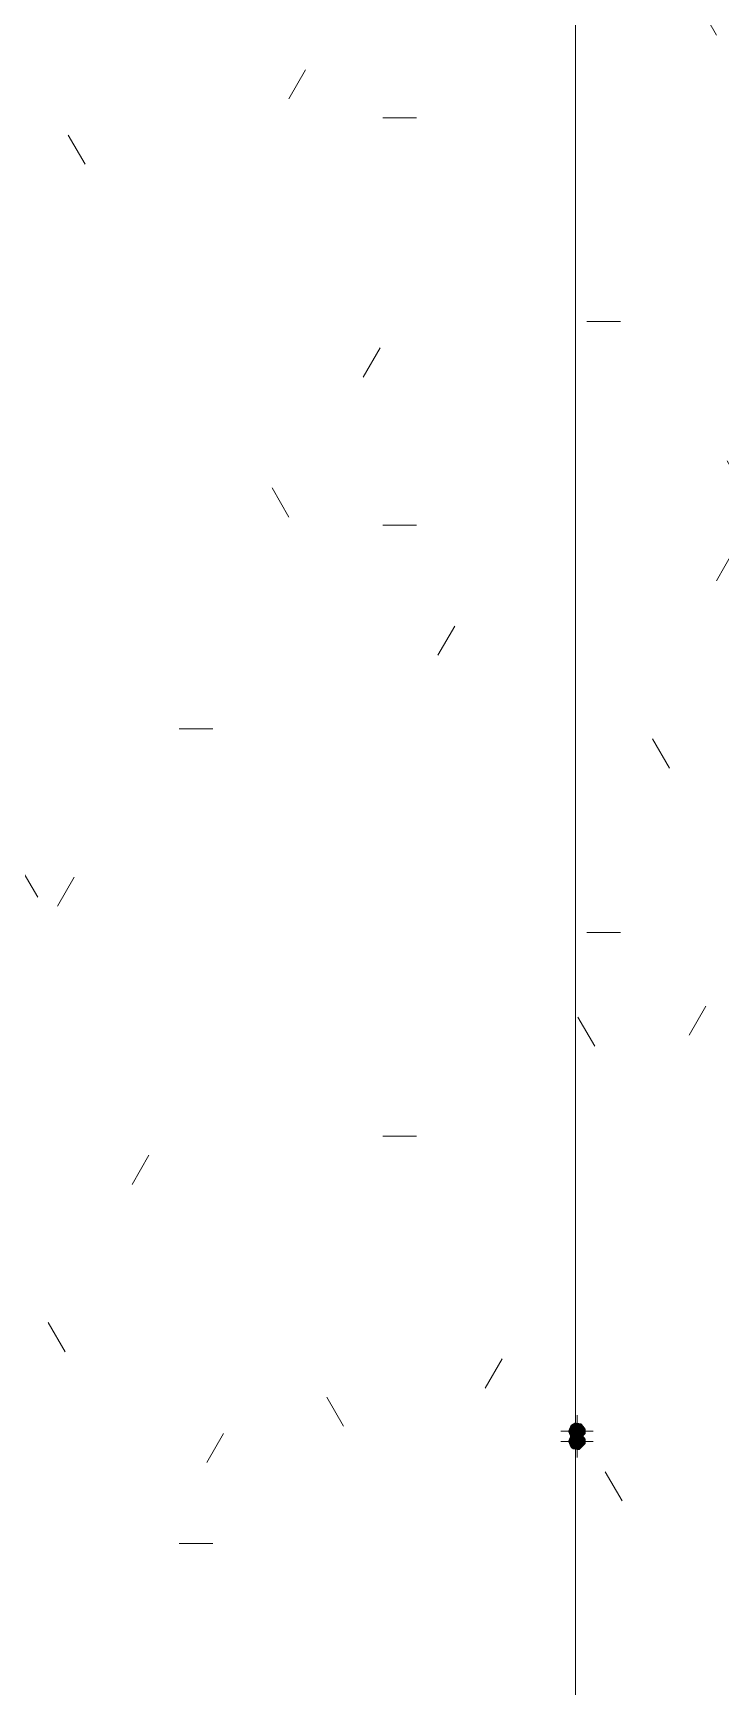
# Model space of a CAD drawing. Header units: millimetres. Extents: x -17526 to 472153, y -45352 to 20466.
# Drawn here: x 455238 to 455924, y 3515 to 5165 of the extents above; entities that cross this region are included whole.
import ezdxf

# ---------------------------------------------------------------- set-up
doc = ezdxf.new("R2010")
doc.units = ezdxf.units.MM
for name, color, linetype, lineweight in [('A-WALL', 113, 'Continuous', 9), ('A-WALL-PATT', 111, 'Continuous', 9), ('E-POWR-CNTR', 130, 'Continuous', 9), ('E-POWR-DROP', 130, 'Continuous', 9)]:
    doc.layers.add(name, color=color, linetype=linetype, lineweight=lineweight)
pattern_1 = [(0, (337933.75, 0), (812.8, 203.2), [33.528, -576.072, 33.528, -576.072, -3251.2]), (0, (337933.75, 0), (812.8, 203.2), [-1219.2, 33.528, -1185.672, 33.528, -576.072, -1422.4]), (0, (337933.75, 0), (812.8, 203.2), [-3048, 33.528, -372.872, 33.528, -982.472]), (120, (338238.55, 101.6), (-582.37636, 602.30545), [33.528, -576.072, 33.528, -3827.272]), (120, (338238.55, 101.6), (-582.37636, 602.30545), [-643.128, -576.072, 33.528, -1185.672, -2032]), (120, (338238.55, 101.6), (-582.37636, 602.30545), [-2438.4, 33.528, -576.072, 33.528, -1388.872]), (120, (338238.55, 101.6), (-582.37636, 602.30545), [-3081.528, -372.872, 33.528, -982.472]), (240, (338340.15, 508), (-230.42364, -805.50545), [33.528, -576.072, 33.528, -576.072, -3251.2]), (240, (338340.15, 508), (-230.42364, -805.50545), [-1219.2, 33.528, -1185.672, 33.528, -576.072, -1422.4]), (240, (338340.15, 508), (-230.42364, -805.50545), [-3048, 33.528, -372.872, 33.528, -982.472])]

msp = doc.modelspace()

# ---------------------------------------------------------------- hatches: boundary and pattern name
at = {"layer": 'A-WALL-PATT'}
h = msp.add_hatch(dxfattribs=at)
h.set_pattern_fill('FP_135', color=11, style=0, pattern_type=2)
h.set_pattern_definition(pattern_1)
h.paths.add_polyline_path([(455972.2, 530), (455972.2, 8045.6), (455714.2, 8045.6), (455714.2, 7619.8), (455818.2, 7619), (455820.4, 7616.8), (455821.2, 7613.8), (455820.4, 7418.6), (455818.2, 7416.4), (455814.5, 7415.6), (455779.2, 7415.6), (455779.2, 3778.8), (455783, 3778.3), (455785.1, 3777.8), (455789.3, 3772.3), (455788.4, 3765.5), (455787.4, 3764.8), (455789.3, 3761.3), (455788.4, 3755.5), (455783, 3751.3), (455779.2, 3751.3), (455779.2, 530)])
h = msp.add_hatch(dxfattribs=at)
h.set_pattern_fill('FP_135', color=11, style=0, pattern_type=2)
h.set_pattern_definition(pattern_1)
h.paths.add_polyline_path([(455779.2, 530), (455779.2, 3751.8), (455776.2, 3752.2), (455774.3, 3753.7), (455771.7, 3760), (455773.5, 3765.7), (455771.7, 3770), (455774.3, 3776.3), (455779.2, 3779), (455779.2, 7415.6), (455219.2, 7415.6), (455219.2, 890), (455622.8, 890), (455622.8, 530)])
at = {"layer": 'E-POWR-DROP'}
for points in [[(455783, 3761.3), (455789.3, 3767.7), (455789.3, 3767.7), (455789.3, 3772.3), (455785.1, 3777.8), (455778.3, 3778.7), (455774.3, 3776.3), (455771.7, 3770), (455774.3, 3763.7), (455776.2, 3762.2), (455780.6, 3761.6)], [(455783, 3751.3), (455789.3, 3757.7), (455789.3, 3757.7), (455789.3, 3762.3), (455785.1, 3767.8), (455778.3, 3768.7), (455774.3, 3766.3), (455771.7, 3760), (455774.3, 3753.7), (455776.2, 3752.2), (455780.6, 3751.6)]]:
    msp.add_hatch(color=256, dxfattribs=at).paths.add_polyline_path(points)

# ---------------------------------------------------------------- linework, layer by layer
at = {"layer": 'A-WALL', "color": 11}
for p, q in [((455779.2, 3778.8), (455779.2, 7415.8)), ((455779.2, 530), (455779.2, 3751.8))]:
    msp.add_line(p, q, dxfattribs=at)
at = {"layer": 'E-POWR-CNTR'}
for p, q in [((455780.6, 3754), (455780.6, 3786)), ((455764.6, 3770), (455796.6, 3770)), ((455780.6, 3744), (455780.6, 3776)), ((455764.6, 3760), (455796.6, 3760))]:
    msp.add_line(p, q, dxfattribs=at)

doc.saveas('drawing.dxf')
